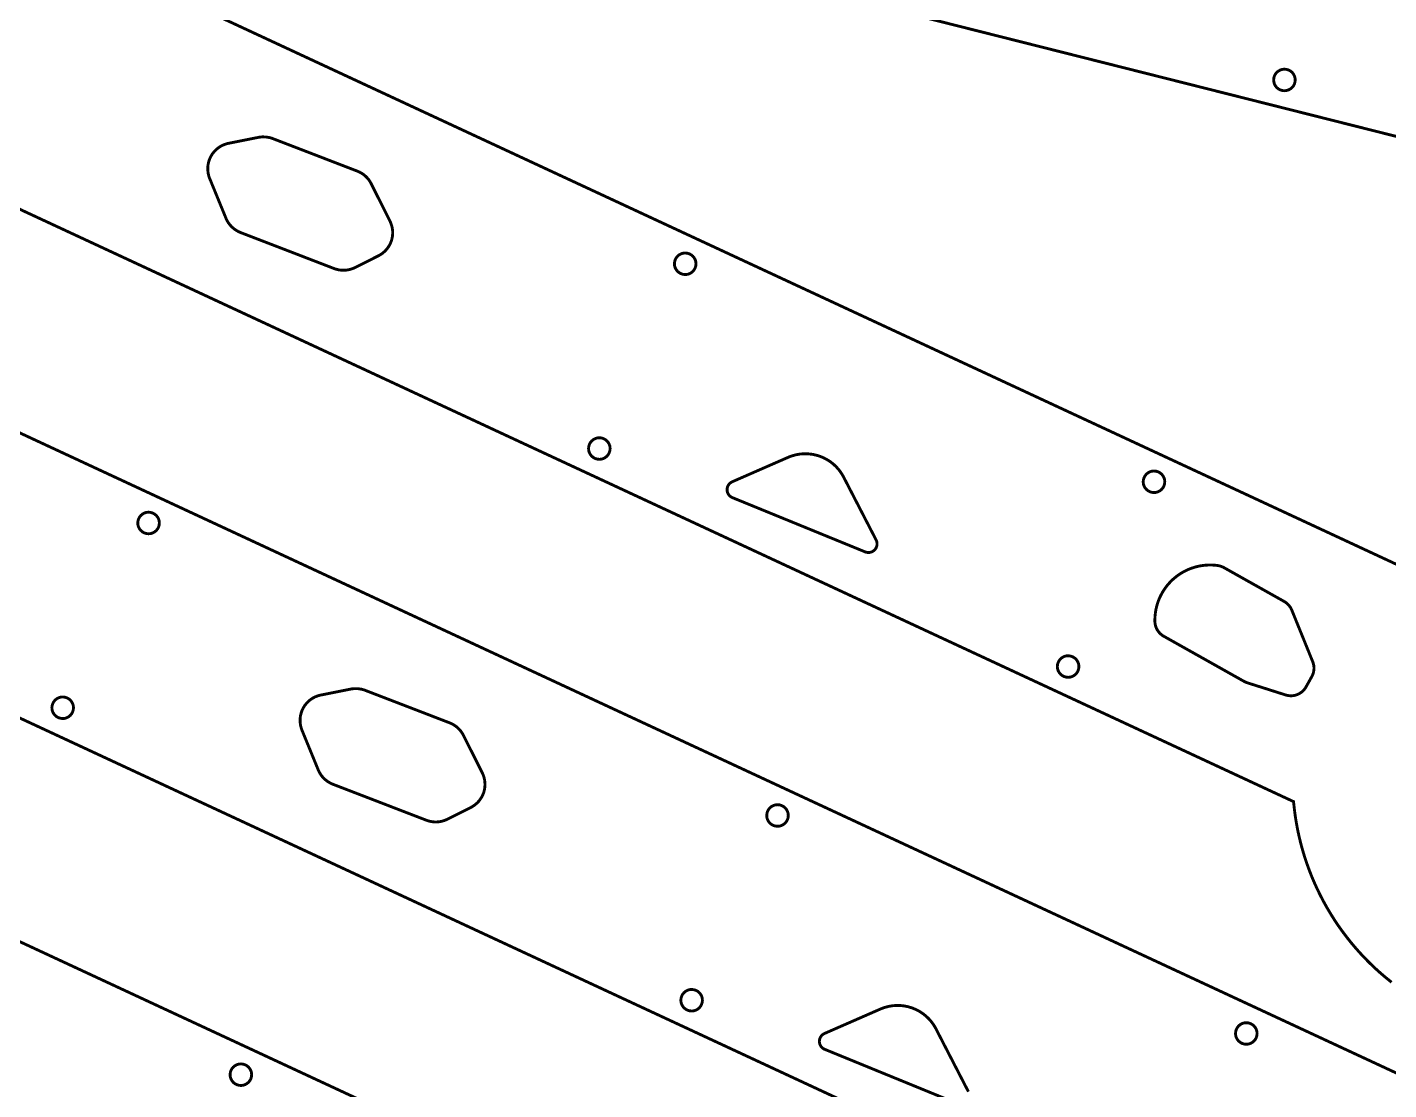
# Model space of a CAD drawing. Extents: x 0 to 529, y 0 to 485.
# Drawn here: x 246.6 to 404.7, y 212.7 to 336 of the extents above; entities that cross this region are included whole.
import ezdxf

# ---------------------------------------------------------------- set-up
doc = ezdxf.new("R2010")
doc.units = 0
doc.layers.get('0').update_dxf_attribs({"linetype": 'CONTINUOUS'})

msp = doc.modelspace()

# ---------------------------------------------------------------- linework, layer by layer
at = {"color": 0, "const_width": 0.3333}
for points in [[(149.933, 392.485), (406.253, 273.318)], [(404.978, 225.156), (404.335, 225.674), (403.708, 226.208), (403.099, 226.758), (402.504, 227.324), (401.928, 227.904), (401.368, 228.499), (400.825, 229.108), (400.299, 229.731), (399.792, 230.367), (399.301, 231.015), (398.829, 231.678), (398.376, 232.351), (397.942, 233.037), (397.525, 233.735), (397.128, 234.442), (396.75, 235.161), (396.392, 235.89), (396.053, 236.629), (395.733, 237.376), (395.435, 238.133), (395.157, 238.9), (394.899, 239.674), (394.661, 240.456), (394.446, 241.244), (394.251, 242.042), (394.078, 242.844), (393.926, 243.654), (393.797, 244.468), (393.69, 245.289), (393.624, 245.908), (393.606, 246.115), (136.807, 365.503)], [(436.075, 315.6), (278.496, 355.299)], [(160.647, 328.472), (416.967, 209.307)], [(404.318, 182.103), (147.521, 301.49)], [(171.36, 264.46), (473.908, 123.802)], [(355.865, 212.461), (352.094, 219.761), (352.094, 219.761), (352.039, 219.869), (351.85, 220.183), (351.569, 220.575), (351.258, 220.932), (350.917, 221.254), (350.55, 221.542), (350.161, 221.792), (349.751, 222.004), (349.325, 222.178), (348.883, 222.313), (348.432, 222.406), (347.971, 222.457), (347.506, 222.465), (347.037, 222.429), (346.571, 222.349), (346.107, 222.221), (345.763, 222.096), (345.65, 222.047), (339.169, 219.215), (339.135, 219.2), (339.037, 219.146), (338.919, 219.058), (338.817, 218.957), (338.729, 218.842), (338.66, 218.714), (338.61, 218.579), (338.579, 218.435), (338.569, 218.324), (338.569, 218.286), (338.569, 218.25), (338.582, 218.138), (338.617, 217.996), (338.671, 217.861), (338.743, 217.736), (338.832, 217.622), (338.938, 217.524), (339.058, 217.439), (339.157, 217.388), (339.192, 217.374), (354.599, 211.076)]]:
    msp.add_lwpolyline(points, dxfattribs=at)
at = {"color": 0}
for points in [[(149.933, 392.485), (406.253, 273.319)], [(404.978, 225.156), (404.335, 225.674), (403.708, 226.208), (403.099, 226.758), (402.504, 227.324), (401.928, 227.904), (401.368, 228.499), (400.825, 229.108), (400.3, 229.731), (399.792, 230.367), (399.301, 231.015), (398.829, 231.678), (398.376, 232.351), (397.942, 233.037), (397.525, 233.735), (397.128, 234.442), (396.75, 235.161), (396.392, 235.89), (396.053, 236.629), (395.733, 237.376), (395.435, 238.133), (395.157, 238.9), (394.899, 239.674), (394.661, 240.456), (394.446, 241.244), (394.251, 242.042), (394.078, 242.844), (393.926, 243.654), (393.797, 244.469), (393.69, 245.289), (393.624, 245.908), (393.606, 246.115), (136.807, 365.503)], [(436.075, 315.6), (278.496, 355.299)], [(160.647, 328.472), (416.967, 209.307)], [(404.319, 182.103), (147.521, 301.49)], [(171.36, 264.46), (473.908, 123.802)], [(355.865, 212.461), (352.094, 219.761), (352.094, 219.761), (352.039, 219.869), (351.85, 220.183), (351.569, 220.575), (351.258, 220.932), (350.917, 221.254), (350.55, 221.542), (350.161, 221.792), (349.751, 222.004), (349.325, 222.178), (348.883, 222.313), (348.432, 222.406), (347.972, 222.457), (347.506, 222.465), (347.039, 222.429), (346.571, 222.349), (346.107, 222.221), (345.763, 222.096), (345.65, 222.047), (339.169, 219.215), (339.135, 219.2), (339.037, 219.146), (338.919, 219.058), (338.817, 218.957), (338.729, 218.842), (338.66, 218.714), (338.61, 218.579), (338.579, 218.435), (338.569, 218.324), (338.569, 218.286), (338.571, 218.25), (338.582, 218.139), (338.617, 217.996), (338.671, 217.861), (338.743, 217.736), (338.832, 217.624), (338.938, 217.524), (339.058, 217.439), (339.157, 217.388), (339.192, 217.374), (354.599, 211.078)]]:
    msp.add_lwpolyline(points, dxfattribs=at)
at = {"color": 0, "const_width": 0.3333}
for points in [[(391.66, 328.963), (391.615, 329.007), (391.5, 329.158), (391.386, 329.376), (391.317, 329.608), (391.294, 329.846), (391.317, 330.085), (391.386, 330.317), (391.5, 330.535), (391.615, 330.686), (391.66, 330.731), (391.704, 330.775), (391.856, 330.89), (392.074, 331.004), (392.306, 331.074), (392.544, 331.096), (392.782, 331.074), (393.014, 331.004), (393.232, 330.89), (393.383, 330.775), (393.428, 330.731), (393.472, 330.686), (393.588, 330.535), (393.703, 330.317), (393.771, 330.085), (393.794, 329.846), (393.771, 329.608), (393.703, 329.376), (393.588, 329.158), (393.472, 329.007), (393.428, 328.963), (393.383, 328.918), (393.232, 328.803), (393.014, 328.688), (392.782, 328.619), (392.544, 328.596), (392.306, 328.619), (392.074, 328.688), (391.856, 328.803), (391.704, 328.918), (391.66, 328.963)], [(287.392, 309.444), (287.458, 309.478), (287.65, 309.59), (287.89, 309.761), (288.112, 309.951), (288.315, 310.164), (288.496, 310.394), (288.653, 310.642), (288.786, 310.904), (288.871, 311.111), (288.893, 311.182), (288.917, 311.251), (288.974, 311.468), (289.024, 311.758), (289.046, 312.05), (289.039, 312.343), (289.003, 312.633), (288.939, 312.919), (288.847, 313.2), (288.761, 313.406), (288.728, 313.472), (286.55, 317.811), (286.519, 317.874), (286.414, 318.054), (286.257, 318.282), (286.079, 318.494), (285.885, 318.689), (285.672, 318.864), (285.444, 319.019), (285.201, 319.154), (285.011, 319.24), (284.947, 319.265), (275.133, 323.043), (275.035, 323.081), (274.728, 323.167), (274.313, 323.232), (273.89, 323.239), (273.574, 323.206), (273.471, 323.185), (269.997, 322.494), (269.915, 322.478), (269.674, 322.411), (269.364, 322.294), (269.072, 322.144), (268.797, 321.964), (268.546, 321.754), (268.317, 321.518), (268.114, 321.256), (267.979, 321.044), (267.939, 320.971), (267.9, 320.897), (267.799, 320.668), (267.692, 320.356), (267.622, 320.033), (267.586, 319.707), (267.588, 319.379), (267.625, 319.053), (267.697, 318.731), (267.775, 318.492), (267.807, 318.414), (269.696, 313.806), (269.725, 313.735), (269.826, 313.526), (269.985, 313.265), (270.168, 313.022), (270.374, 312.799), (270.6, 312.599), (270.847, 312.421), (271.112, 312.268), (271.322, 312.171), (271.394, 312.143), (282.253, 307.964), (282.326, 307.936), (282.553, 307.867), (282.858, 307.801), (283.167, 307.768), (283.476, 307.768), (283.785, 307.799), (284.089, 307.861), (284.388, 307.956), (284.606, 308.047), (284.676, 308.082), (287.392, 309.444)], [(322.753, 309.744), (322.815, 309.757), (323.006, 309.768), (323.25, 309.743), (323.481, 309.671), (323.692, 309.558), (323.878, 309.406), (324.032, 309.221), (324.149, 309.004), (324.211, 308.824), (324.224, 308.763), (324.235, 308.7), (324.247, 308.51), (324.222, 308.265), (324.15, 308.035), (324.036, 307.824), (323.885, 307.638), (323.699, 307.483), (323.483, 307.367), (323.303, 307.304), (323.24, 307.292), (323.179, 307.281), (322.989, 307.268), (322.744, 307.294), (322.514, 307.365), (322.303, 307.479), (322.117, 307.631), (321.963, 307.817), (321.844, 308.032), (321.783, 308.213), (321.771, 308.275), (321.758, 308.336), (321.747, 308.526), (321.772, 308.771), (321.844, 309.001), (321.958, 309.213), (322.11, 309.399), (322.294, 309.553), (322.511, 309.671), (322.692, 309.732), (322.753, 309.744)], [(312.787, 288.308), (312.849, 288.319), (313.039, 288.332), (313.283, 288.307), (313.514, 288.235), (313.725, 288.121), (313.911, 287.969), (314.065, 287.783), (314.183, 287.568), (314.244, 287.388), (314.257, 287.325), (314.269, 287.264), (314.281, 287.074), (314.256, 286.829), (314.183, 286.599), (314.071, 286.388), (313.918, 286.201), (313.733, 286.047), (313.517, 285.929), (313.336, 285.868), (313.275, 285.856), (313.213, 285.843), (313.022, 285.832), (312.778, 285.857), (312.547, 285.929), (312.336, 286.043), (312.15, 286.194), (311.996, 286.381), (311.879, 286.596), (311.817, 286.776), (311.806, 286.838), (311.793, 286.9), (311.781, 287.09), (311.807, 287.335), (311.878, 287.565), (311.992, 287.776), (312.143, 287.963), (312.329, 288.117), (312.544, 288.233), (312.725, 288.296), (312.787, 288.308)], [(341.382, 283.772), (341.325, 283.881), (341.136, 284.196), (340.857, 284.586), (340.544, 284.944), (340.204, 285.267), (339.838, 285.553), (339.447, 285.804), (339.037, 286.017), (338.611, 286.19), (338.171, 286.324), (337.718, 286.417), (337.258, 286.468), (336.793, 286.476), (336.325, 286.442), (335.858, 286.36), (335.394, 286.233), (335.049, 286.108), (334.938, 286.06), (328.456, 283.226), (328.422, 283.213), (328.324, 283.157), (328.206, 283.071), (328.103, 282.968), (328.017, 282.853), (327.947, 282.726), (327.896, 282.59), (327.865, 282.447), (327.856, 282.336), (327.857, 282.299), (327.857, 282.261), (327.869, 282.15), (327.903, 282.008), (327.957, 281.874), (328.029, 281.749), (328.119, 281.635), (328.225, 281.536), (328.344, 281.451), (328.444, 281.399), (328.478, 281.385), (343.886, 275.089), (343.921, 275.075), (344.033, 275.042), (344.183, 275.018), (344.335, 275.017), (344.483, 275.039), (344.626, 275.083), (344.763, 275.149), (344.889, 275.233), (344.975, 275.311), (345.001, 275.34), (345.028, 275.368), (345.097, 275.463), (345.172, 275.594), (345.225, 275.736), (345.256, 275.883), (345.264, 276.033), (345.25, 276.183), (345.213, 276.331), (345.169, 276.439), (345.153, 276.474), (341.382, 283.772)], [(377.161, 284.45), (377.222, 284.463), (377.412, 284.474), (377.657, 284.449), (377.888, 284.376), (378.099, 284.263), (378.285, 284.111), (378.439, 283.925), (378.557, 283.71), (378.618, 283.529), (378.631, 283.468), (378.643, 283.406), (378.654, 283.215), (378.629, 282.971), (378.557, 282.74), (378.444, 282.529), (378.292, 282.343), (378.107, 282.189), (377.89, 282.072), (377.71, 282.01), (377.649, 281.997), (377.586, 281.986), (377.396, 281.974), (377.153, 281.999), (376.921, 282.071), (376.71, 282.185), (376.525, 282.336), (376.369, 282.522), (376.253, 282.737), (376.19, 282.918), (376.179, 282.981), (376.167, 283.042), (376.154, 283.232), (376.181, 283.476), (376.251, 283.707), (376.365, 283.918), (376.517, 284.104), (376.703, 284.258), (376.918, 284.376), (377.099, 284.438), (377.161, 284.45)], [(260.469, 279.669), (260.531, 279.682), (260.721, 279.693), (260.965, 279.668), (261.196, 279.596), (261.407, 279.482), (261.593, 279.331), (261.747, 279.146), (261.865, 278.929), (261.926, 278.749), (261.939, 278.688), (261.951, 278.625), (261.964, 278.435), (261.938, 278.19), (261.867, 277.96), (261.753, 277.749), (261.601, 277.563), (261.415, 277.408), (261.199, 277.292), (261.019, 277.229), (260.957, 277.217), (260.896, 277.206), (260.706, 277.193), (260.461, 277.218), (260.231, 277.29), (260.018, 277.404), (259.833, 277.556), (259.678, 277.742), (259.561, 277.957), (259.5, 278.138), (259.487, 278.2), (259.475, 278.261), (259.463, 278.451), (259.489, 278.696), (259.56, 278.926), (259.674, 279.138), (259.825, 279.324), (260.011, 279.478), (260.228, 279.596), (260.407, 279.657), (260.469, 279.669)], [(387.861, 260.065), (387.89, 260.049), (388.043, 259.975), (388.203, 259.912), (388.235, 259.903), (392.693, 258.487), (392.735, 258.474), (392.864, 258.442), (393.035, 258.411), (393.206, 258.396), (393.376, 258.396), (393.544, 258.408), (393.711, 258.436), (393.874, 258.478), (394.032, 258.533), (394.186, 258.601), (394.333, 258.682), (394.474, 258.775), (394.607, 258.881), (394.731, 258.997), (394.844, 259.125), (394.949, 259.264), (395.021, 259.376), (395.042, 259.414), (395.718, 260.617), (395.746, 260.665), (395.817, 260.819), (395.893, 261.032), (395.943, 261.249), (395.969, 261.469), (395.972, 261.692), (395.949, 261.914), (395.9, 262.133), (395.849, 262.296), (395.828, 262.347), (393.397, 268.34), (393.365, 268.419), (393.244, 268.642), (393.044, 268.911), (392.803, 269.143), (392.596, 269.292), (392.524, 269.333), (385.515, 273.269), (385.461, 273.3), (385.176, 273.421), (384.876, 273.499), (384.815, 273.507), (384.728, 273.519), (384.465, 273.546), (384.115, 273.567), (383.767, 273.568), (383.419, 273.55), (383.075, 273.514), (382.733, 273.46), (382.396, 273.386), (382.063, 273.294), (381.735, 273.186), (381.414, 273.06), (381.1, 272.917), (380.793, 272.756), (380.494, 272.578), (380.204, 272.383), (379.925, 272.172), (379.721, 272.004), (379.656, 271.946), (379.589, 271.888), (379.399, 271.704), (379.157, 271.451), (378.931, 271.186), (378.719, 270.91), (378.525, 270.624), (378.346, 270.328), (378.183, 270.022), (378.037, 269.71), (377.91, 269.389), (377.799, 269.063), (377.704, 268.729), (377.629, 268.392), (377.571, 268.049), (377.532, 267.703), (377.513, 267.353), (377.508, 267.089), (377.511, 267), (377.513, 266.935), (377.535, 266.739), (377.592, 266.487), (377.679, 266.246), (377.797, 266.018), (377.943, 265.808), (378.115, 265.618), (378.311, 265.45), (378.474, 265.339), (378.531, 265.307), (387.861, 260.065)], [(367.194, 263.013), (367.257, 263.025), (367.447, 263.037), (367.692, 263.011), (367.922, 262.94), (368.133, 262.826), (368.319, 262.675), (368.474, 262.489), (368.59, 262.274), (368.653, 262.093), (368.664, 262.031), (368.676, 261.969), (368.689, 261.779), (368.662, 261.535), (368.592, 261.304), (368.478, 261.093), (368.326, 260.907), (368.14, 260.753), (367.925, 260.635), (367.744, 260.574), (367.682, 260.561), (367.621, 260.549), (367.431, 260.537), (367.186, 260.563), (366.956, 260.635), (366.744, 260.747), (366.558, 260.9), (366.404, 261.085), (366.286, 261.301), (366.225, 261.482), (366.213, 261.543), (366.2, 261.606), (366.189, 261.796), (366.214, 262.04), (366.286, 262.271), (366.399, 262.482), (366.551, 262.668), (366.736, 262.822), (366.953, 262.939), (367.133, 263.001), (367.194, 263.013)], [(298.104, 245.433), (298.171, 245.467), (298.362, 245.579), (298.604, 245.749), (298.826, 245.94), (299.028, 246.151), (299.208, 246.382), (299.367, 246.629), (299.499, 246.893), (299.583, 247.099), (299.607, 247.169), (299.631, 247.24), (299.686, 247.456), (299.736, 247.746), (299.758, 248.039), (299.751, 248.331), (299.717, 248.622), (299.653, 248.908), (299.561, 249.188), (299.474, 249.393), (299.44, 249.46), (297.264, 253.799), (297.232, 253.861), (297.126, 254.043), (296.969, 254.271), (296.793, 254.482), (296.597, 254.676), (296.385, 254.851), (296.157, 255.007), (295.915, 255.142), (295.725, 255.229), (295.66, 255.254), (285.846, 259.031), (285.747, 259.068), (285.442, 259.154), (285.025, 259.219), (284.604, 259.226), (284.287, 259.193), (284.183, 259.174), (280.711, 258.482), (280.629, 258.467), (280.388, 258.399), (280.078, 258.282), (279.785, 258.132), (279.511, 257.951), (279.258, 257.742), (279.029, 257.506), (278.826, 257.244), (278.692, 257.032), (278.653, 256.96), (278.614, 256.886), (278.511, 256.657), (278.406, 256.343), (278.335, 256.022), (278.3, 255.696), (278.3, 255.368), (278.338, 255.04), (278.411, 254.718), (278.489, 254.479), (278.519, 254.403), (280.408, 249.793), (280.438, 249.722), (280.54, 249.514), (280.697, 249.253), (280.881, 249.01), (281.086, 248.787), (281.314, 248.586), (281.561, 248.408), (281.825, 248.257), (282.035, 248.158), (282.107, 248.131), (292.967, 243.951), (293.039, 243.924), (293.265, 243.854), (293.571, 243.789), (293.881, 243.756), (294.19, 243.756), (294.499, 243.786), (294.803, 243.85), (295.1, 243.944), (295.318, 244.035), (295.389, 244.071), (298.104, 245.433)], [(250.503, 258.232), (250.565, 258.244), (250.756, 258.257), (251, 258.232), (251.231, 258.16), (251.442, 258.046), (251.628, 257.894), (251.782, 257.708), (251.899, 257.493), (251.961, 257.313), (251.974, 257.25), (251.985, 257.189), (251.997, 256.999), (251.972, 256.754), (251.9, 256.524), (251.786, 256.313), (251.635, 256.126), (251.449, 255.972), (251.233, 255.854), (251.053, 255.793), (250.99, 255.781), (250.929, 255.768), (250.739, 255.757), (250.494, 255.782), (250.264, 255.854), (250.053, 255.968), (249.867, 256.119), (249.713, 256.304), (249.594, 256.521), (249.533, 256.701), (249.521, 256.763), (249.508, 256.825), (249.497, 257.015), (249.522, 257.26), (249.594, 257.49), (249.708, 257.701), (249.86, 257.888), (250.046, 258.042), (250.261, 258.158), (250.442, 258.221), (250.503, 258.232)], [(333.467, 245.732), (333.528, 245.744), (333.718, 245.757), (333.963, 245.731), (334.193, 245.66), (334.404, 245.546), (334.59, 245.394), (334.744, 245.208), (334.862, 244.992), (334.924, 244.813), (334.936, 244.75), (334.949, 244.689), (334.96, 244.499), (334.935, 244.254), (334.862, 244.024), (334.75, 243.813), (334.597, 243.626), (334.412, 243.472), (334.196, 243.354), (334.015, 243.293), (333.954, 243.281), (333.892, 243.268), (333.701, 243.256), (333.457, 243.282), (333.226, 243.353), (333.015, 243.467), (332.831, 243.618), (332.675, 243.804), (332.558, 244.021), (332.496, 244.2), (332.485, 244.263), (332.472, 244.324), (332.46, 244.514), (332.486, 244.758), (332.557, 244.989), (332.671, 245.201), (332.822, 245.386), (333.008, 245.542), (333.224, 245.658), (333.404, 245.719), (333.467, 245.732)], [(323.5, 224.296), (323.563, 224.308), (323.753, 224.319), (323.996, 224.294), (324.228, 224.222), (324.439, 224.108), (324.624, 223.957), (324.779, 223.772), (324.896, 223.556), (324.958, 223.375), (324.969, 223.314), (324.982, 223.251), (324.994, 223.061), (324.968, 222.817), (324.897, 222.586), (324.783, 222.375), (324.632, 222.189), (324.446, 222.035), (324.231, 221.918), (324.05, 221.856), (323.987, 221.843), (323.926, 221.832), (323.736, 221.819), (323.492, 221.846), (323.261, 221.917), (323.05, 222.031), (322.864, 222.182), (322.71, 222.368), (322.592, 222.583), (322.531, 222.764), (322.518, 222.826), (322.506, 222.888), (322.494, 223.078), (322.519, 223.322), (322.592, 223.553), (322.704, 223.764), (322.857, 223.95), (323.042, 224.104), (323.258, 224.222), (323.439, 224.283), (323.5, 224.296)], [(387.874, 220.438), (387.936, 220.45), (388.126, 220.462), (388.371, 220.436), (388.601, 220.364), (388.813, 220.251), (388.999, 220.1), (389.153, 219.914), (389.269, 219.697), (389.332, 219.517), (389.344, 219.456), (389.356, 219.393), (389.368, 219.203), (389.342, 218.96), (389.271, 218.728), (389.157, 218.517), (389.006, 218.332), (388.819, 218.176), (388.604, 218.06), (388.424, 217.999), (388.361, 217.986), (388.3, 217.974), (388.11, 217.961), (387.865, 217.987), (387.635, 218.058), (387.424, 218.172), (387.237, 218.324), (387.083, 218.51), (386.965, 218.725), (386.904, 218.906), (386.892, 218.968), (386.879, 219.029), (386.868, 219.219), (386.893, 219.464), (386.965, 219.694), (387.078, 219.906), (387.231, 220.092), (387.415, 220.246), (387.632, 220.364), (387.813, 220.425), (387.874, 220.438)], [(271.182, 215.657), (271.244, 215.669), (271.435, 215.682), (271.679, 215.656), (271.91, 215.585), (272.121, 215.471), (272.307, 215.319), (272.461, 215.133), (272.578, 214.917), (272.64, 214.737), (272.653, 214.675), (272.664, 214.614), (272.676, 214.424), (272.651, 214.179), (272.579, 213.949), (272.465, 213.736), (272.314, 213.551), (272.128, 213.396), (271.912, 213.279), (271.732, 213.218), (271.671, 213.206), (271.608, 213.193), (271.418, 213.181), (271.174, 213.207), (270.943, 213.278), (270.732, 213.392), (270.546, 213.543), (270.392, 213.729), (270.275, 213.946), (270.213, 214.125), (270.2, 214.188), (270.188, 214.249), (270.176, 214.439), (270.201, 214.683), (270.274, 214.914), (270.388, 215.125), (270.539, 215.311), (270.725, 215.465), (270.94, 215.583), (271.121, 215.644), (271.182, 215.657)]]:
    msp.add_lwpolyline(points, close=True, dxfattribs=at)
at = {"color": 0}
for points in [[(391.66, 328.963), (391.615, 329.007), (391.5, 329.158), (391.386, 329.376), (391.317, 329.608), (391.294, 329.846), (391.317, 330.085), (391.386, 330.317), (391.5, 330.535), (391.615, 330.686), (391.66, 330.731), (391.704, 330.775), (391.856, 330.89), (392.074, 331.004), (392.306, 331.074), (392.544, 331.096), (392.782, 331.074), (393.014, 331.004), (393.232, 330.89), (393.383, 330.775), (393.428, 330.731), (393.472, 330.686), (393.588, 330.535), (393.703, 330.317), (393.771, 330.085), (393.794, 329.846), (393.771, 329.608), (393.703, 329.376), (393.588, 329.158), (393.472, 329.007), (393.428, 328.963), (393.383, 328.918), (393.232, 328.803), (393.014, 328.688), (392.782, 328.619), (392.544, 328.596), (392.306, 328.619), (392.074, 328.688), (391.856, 328.803), (391.704, 328.918), (391.66, 328.963)], [(287.392, 309.444), (287.458, 309.478), (287.65, 309.592), (287.892, 309.761), (288.114, 309.953), (288.315, 310.164), (288.496, 310.394), (288.653, 310.642), (288.786, 310.904), (288.871, 311.111), (288.893, 311.182), (288.917, 311.251), (288.974, 311.468), (289.024, 311.758), (289.046, 312.05), (289.039, 312.343), (289.003, 312.633), (288.939, 312.919), (288.847, 313.2), (288.761, 313.406), (288.728, 313.472), (286.55, 317.811), (286.519, 317.874), (286.414, 318.054), (286.257, 318.282), (286.079, 318.494), (285.885, 318.689), (285.672, 318.864), (285.444, 319.019), (285.201, 319.154), (285.011, 319.24), (284.947, 319.265), (275.133, 323.043), (275.035, 323.081), (274.728, 323.167), (274.313, 323.232), (273.89, 323.239), (273.574, 323.206), (273.471, 323.185), (269.997, 322.494), (269.915, 322.478), (269.674, 322.411), (269.365, 322.294), (269.072, 322.144), (268.797, 321.964), (268.546, 321.754), (268.317, 321.518), (268.114, 321.257), (267.979, 321.044), (267.94, 320.971), (267.9, 320.897), (267.799, 320.668), (267.692, 320.356), (267.622, 320.033), (267.586, 319.708), (267.588, 319.379), (267.625, 319.053), (267.697, 318.731), (267.775, 318.492), (267.807, 318.414), (269.696, 313.806), (269.725, 313.735), (269.826, 313.526), (269.985, 313.265), (270.168, 313.022), (270.374, 312.799), (270.6, 312.599), (270.847, 312.421), (271.112, 312.268), (271.322, 312.171), (271.394, 312.143), (282.253, 307.964), (282.326, 307.936), (282.553, 307.867), (282.858, 307.801), (283.167, 307.768), (283.476, 307.768), (283.785, 307.799), (284.09, 307.861), (284.388, 307.956), (284.606, 308.047), (284.676, 308.082), (287.392, 309.444)], [(322.753, 309.744), (322.815, 309.757), (323.006, 309.768), (323.25, 309.743), (323.481, 309.671), (323.692, 309.558), (323.878, 309.406), (324.032, 309.221), (324.149, 309.004), (324.211, 308.824), (324.224, 308.763), (324.235, 308.7), (324.247, 308.51), (324.222, 308.267), (324.15, 308.035), (324.036, 307.824), (323.885, 307.639), (323.699, 307.483), (323.483, 307.367), (323.303, 307.304), (323.242, 307.293), (323.179, 307.281), (322.989, 307.268), (322.744, 307.294), (322.514, 307.365), (322.303, 307.479), (322.117, 307.631), (321.963, 307.817), (321.846, 308.032), (321.783, 308.213), (321.771, 308.275), (321.758, 308.336), (321.747, 308.526), (321.772, 308.771), (321.844, 309.001), (321.958, 309.213), (322.11, 309.399), (322.296, 309.553), (322.511, 309.671), (322.692, 309.732), (322.753, 309.744)], [(312.787, 288.308), (312.849, 288.321), (313.039, 288.332), (313.283, 288.307), (313.514, 288.235), (313.725, 288.121), (313.911, 287.969), (314.065, 287.783), (314.183, 287.568), (314.244, 287.388), (314.257, 287.326), (314.269, 287.264), (314.281, 287.074), (314.256, 286.829), (314.183, 286.599), (314.071, 286.388), (313.918, 286.201), (313.733, 286.047), (313.517, 285.931), (313.336, 285.868), (313.275, 285.856), (313.213, 285.843), (313.022, 285.832), (312.779, 285.857), (312.547, 285.929), (312.336, 286.043), (312.151, 286.194), (311.996, 286.381), (311.879, 286.596), (311.817, 286.776), (311.806, 286.838), (311.793, 286.9), (311.781, 287.09), (311.807, 287.335), (311.878, 287.565), (311.992, 287.776), (312.143, 287.963), (312.329, 288.117), (312.544, 288.233), (312.725, 288.296), (312.787, 288.308)], [(341.382, 283.772), (341.326, 283.882), (341.136, 284.196), (340.857, 284.586), (340.544, 284.944), (340.204, 285.267), (339.838, 285.554), (339.449, 285.804), (339.039, 286.017), (338.611, 286.19), (338.171, 286.324), (337.718, 286.418), (337.258, 286.468), (336.793, 286.476), (336.325, 286.442), (335.858, 286.36), (335.394, 286.233), (335.049, 286.108), (334.938, 286.06), (328.456, 283.228), (328.422, 283.213), (328.325, 283.157), (328.207, 283.071), (328.103, 282.968), (328.017, 282.853), (327.947, 282.726), (327.896, 282.59), (327.865, 282.447), (327.856, 282.336), (327.857, 282.299), (327.857, 282.261), (327.869, 282.15), (327.904, 282.008), (327.957, 281.874), (328.029, 281.749), (328.119, 281.635), (328.225, 281.536), (328.344, 281.451), (328.444, 281.399), (328.478, 281.385), (343.886, 275.089), (343.921, 275.075), (344.033, 275.042), (344.183, 275.018), (344.335, 275.018), (344.483, 275.039), (344.626, 275.083), (344.763, 275.149), (344.889, 275.233), (344.976, 275.311), (345.001, 275.34), (345.028, 275.368), (345.097, 275.463), (345.172, 275.596), (345.225, 275.736), (345.256, 275.883), (345.264, 276.033), (345.25, 276.183), (345.213, 276.331), (345.171, 276.439), (345.153, 276.474), (341.382, 283.772)], [(377.161, 284.45), (377.222, 284.463), (377.412, 284.474), (377.657, 284.449), (377.888, 284.376), (378.099, 284.263), (378.285, 284.111), (378.439, 283.926), (378.557, 283.71), (378.618, 283.529), (378.631, 283.468), (378.643, 283.406), (378.656, 283.215), (378.629, 282.971), (378.558, 282.74), (378.444, 282.529), (378.293, 282.343), (378.107, 282.189), (377.89, 282.072), (377.71, 282.01), (377.649, 281.997), (377.588, 281.986), (377.397, 281.974), (377.153, 281.999), (376.921, 282.071), (376.71, 282.185), (376.525, 282.336), (376.369, 282.522), (376.253, 282.737), (376.192, 282.918), (376.179, 282.981), (376.167, 283.042), (376.154, 283.232), (376.181, 283.476), (376.251, 283.707), (376.365, 283.918), (376.517, 284.104), (376.703, 284.258), (376.918, 284.376), (377.099, 284.438), (377.161, 284.45)], [(260.469, 279.669), (260.531, 279.682), (260.721, 279.693), (260.965, 279.668), (261.197, 279.596), (261.408, 279.483), (261.593, 279.331), (261.749, 279.146), (261.865, 278.929), (261.926, 278.749), (261.939, 278.688), (261.951, 278.625), (261.964, 278.435), (261.938, 278.19), (261.867, 277.96), (261.753, 277.749), (261.601, 277.563), (261.415, 277.408), (261.199, 277.292), (261.019, 277.229), (260.957, 277.217), (260.896, 277.206), (260.706, 277.193), (260.461, 277.219), (260.231, 277.29), (260.019, 277.404), (259.833, 277.556), (259.679, 277.742), (259.561, 277.957), (259.5, 278.138), (259.487, 278.2), (259.475, 278.261), (259.463, 278.451), (259.489, 278.696), (259.56, 278.926), (259.674, 279.138), (259.825, 279.324), (260.011, 279.478), (260.228, 279.596), (260.408, 279.657), (260.469, 279.669)], [(387.861, 260.065), (387.89, 260.049), (388.044, 259.975), (388.203, 259.914), (388.235, 259.903), (392.693, 258.487), (392.736, 258.475), (392.864, 258.442), (393.035, 258.411), (393.206, 258.396), (393.376, 258.396), (393.546, 258.408), (393.711, 258.438), (393.874, 258.479), (394.033, 258.533), (394.186, 258.601), (394.333, 258.682), (394.474, 258.775), (394.607, 258.881), (394.731, 258.997), (394.844, 259.125), (394.95, 259.265), (395.021, 259.376), (395.042, 259.414), (395.718, 260.617), (395.746, 260.665), (395.818, 260.821), (395.893, 261.032), (395.943, 261.249), (395.969, 261.469), (395.972, 261.692), (395.949, 261.914), (395.9, 262.133), (395.849, 262.296), (395.828, 262.347), (393.397, 268.342), (393.365, 268.419), (393.244, 268.642), (393.044, 268.911), (392.803, 269.143), (392.596, 269.292), (392.524, 269.333), (385.515, 273.271), (385.461, 273.3), (385.176, 273.421), (384.876, 273.499), (384.815, 273.507), (384.728, 273.519), (384.465, 273.547), (384.115, 273.567), (383.767, 273.568), (383.419, 273.55), (383.075, 273.514), (382.733, 273.46), (382.396, 273.386), (382.063, 273.296), (381.736, 273.186), (381.414, 273.06), (381.1, 272.917), (380.793, 272.756), (380.494, 272.578), (380.204, 272.383), (379.925, 272.174), (379.721, 272.004), (379.656, 271.946), (379.59, 271.888), (379.399, 271.704), (379.157, 271.451), (378.931, 271.186), (378.721, 270.91), (378.525, 270.624), (378.346, 270.328), (378.183, 270.022), (378.039, 269.71), (377.91, 269.389), (377.799, 269.063), (377.704, 268.731), (377.629, 268.392), (377.571, 268.049), (377.532, 267.703), (377.513, 267.353), (377.508, 267.089), (377.511, 267), (377.513, 266.935), (377.535, 266.74), (377.592, 266.487), (377.679, 266.246), (377.797, 266.019), (377.943, 265.808), (378.115, 265.618), (378.311, 265.45), (378.474, 265.339), (378.531, 265.307), (387.861, 260.065)], [(367.194, 263.013), (367.257, 263.025), (367.447, 263.037), (367.692, 263.013), (367.922, 262.94), (368.133, 262.826), (368.319, 262.675), (368.474, 262.489), (368.59, 262.274), (368.653, 262.093), (368.665, 262.031), (368.676, 261.969), (368.689, 261.779), (368.664, 261.535), (368.592, 261.304), (368.478, 261.093), (368.326, 260.907), (368.14, 260.753), (367.925, 260.635), (367.744, 260.574), (367.682, 260.561), (367.621, 260.549), (367.431, 260.537), (367.186, 260.563), (366.956, 260.635), (366.744, 260.747), (366.558, 260.9), (366.404, 261.085), (366.286, 261.301), (366.225, 261.482), (366.213, 261.543), (366.2, 261.606), (366.189, 261.796), (366.214, 262.04), (366.286, 262.271), (366.399, 262.482), (366.551, 262.668), (366.736, 262.822), (366.953, 262.939), (367.133, 263.001), (367.194, 263.013)], [(298.104, 245.433), (298.171, 245.467), (298.362, 245.579), (298.604, 245.749), (298.826, 245.94), (299.028, 246.151), (299.208, 246.382), (299.367, 246.629), (299.5, 246.893), (299.583, 247.099), (299.607, 247.169), (299.631, 247.24), (299.686, 247.456), (299.736, 247.746), (299.758, 248.039), (299.751, 248.331), (299.717, 248.622), (299.653, 248.908), (299.561, 249.188), (299.474, 249.393), (299.44, 249.46), (297.264, 253.799), (297.232, 253.861), (297.128, 254.043), (296.969, 254.271), (296.793, 254.482), (296.597, 254.676), (296.385, 254.851), (296.157, 255.007), (295.915, 255.142), (295.725, 255.229), (295.66, 255.254), (285.846, 259.031), (285.747, 259.068), (285.442, 259.154), (285.025, 259.219), (284.604, 259.226), (284.287, 259.193), (284.183, 259.174), (280.711, 258.482), (280.629, 258.467), (280.388, 258.399), (280.078, 258.282), (279.785, 258.132), (279.511, 257.951), (279.258, 257.742), (279.029, 257.506), (278.826, 257.244), (278.692, 257.032), (278.653, 256.96), (278.614, 256.886), (278.511, 256.657), (278.406, 256.343), (278.335, 256.022), (278.3, 255.696), (278.301, 255.368), (278.338, 255.04), (278.411, 254.718), (278.489, 254.479), (278.519, 254.403), (280.408, 249.793), (280.438, 249.722), (280.54, 249.515), (280.699, 249.253), (280.881, 249.01), (281.086, 248.787), (281.314, 248.586), (281.561, 248.408), (281.826, 248.257), (282.036, 248.158), (282.107, 248.131), (292.967, 243.951), (293.039, 243.924), (293.265, 243.854), (293.571, 243.789), (293.881, 243.757), (294.19, 243.756), (294.499, 243.786), (294.803, 243.85), (295.1, 243.944), (295.318, 244.035), (295.389, 244.071), (298.104, 245.433)], [(250.503, 258.233), (250.565, 258.244), (250.756, 258.257), (251, 258.232), (251.231, 258.16), (251.442, 258.046), (251.628, 257.894), (251.782, 257.708), (251.899, 257.493), (251.961, 257.313), (251.974, 257.25), (251.986, 257.189), (251.997, 256.999), (251.972, 256.754), (251.9, 256.524), (251.786, 256.313), (251.635, 256.126), (251.449, 255.972), (251.233, 255.854), (251.053, 255.793), (250.992, 255.781), (250.929, 255.768), (250.739, 255.757), (250.494, 255.782), (250.264, 255.854), (250.053, 255.968), (249.867, 256.119), (249.713, 256.304), (249.596, 256.521), (249.533, 256.701), (249.521, 256.763), (249.508, 256.825), (249.497, 257.015), (249.522, 257.26), (249.594, 257.49), (249.708, 257.701), (249.86, 257.888), (250.046, 258.042), (250.261, 258.158), (250.442, 258.221), (250.503, 258.233)], [(333.467, 245.732), (333.528, 245.744), (333.718, 245.757), (333.963, 245.731), (334.193, 245.66), (334.404, 245.546), (334.59, 245.394), (334.744, 245.208), (334.862, 244.992), (334.924, 244.813), (334.936, 244.75), (334.949, 244.689), (334.96, 244.499), (334.935, 244.254), (334.862, 244.024), (334.75, 243.813), (334.597, 243.626), (334.412, 243.472), (334.196, 243.354), (334.015, 243.293), (333.954, 243.281), (333.892, 243.268), (333.701, 243.256), (333.458, 243.282), (333.226, 243.353), (333.015, 243.467), (332.831, 243.618), (332.675, 243.804), (332.558, 244.021), (332.497, 244.201), (332.485, 244.263), (332.472, 244.324), (332.46, 244.514), (332.486, 244.758), (332.557, 244.99), (332.671, 245.201), (332.822, 245.386), (333.008, 245.542), (333.224, 245.658), (333.404, 245.719), (333.467, 245.732)], [(323.5, 224.296), (323.563, 224.308), (323.753, 224.319), (323.997, 224.294), (324.228, 224.222), (324.439, 224.11), (324.625, 223.957), (324.779, 223.772), (324.896, 223.556), (324.958, 223.375), (324.969, 223.314), (324.982, 223.251), (324.994, 223.061), (324.968, 222.817), (324.897, 222.586), (324.783, 222.375), (324.632, 222.189), (324.446, 222.035), (324.231, 221.918), (324.05, 221.856), (323.987, 221.844), (323.926, 221.832), (323.736, 221.819), (323.492, 221.846), (323.261, 221.917), (323.05, 222.031), (322.864, 222.182), (322.71, 222.368), (322.592, 222.583), (322.531, 222.764), (322.518, 222.826), (322.506, 222.888), (322.494, 223.078), (322.519, 223.322), (322.592, 223.553), (322.704, 223.764), (322.857, 223.95), (323.042, 224.104), (323.258, 224.222), (323.439, 224.283), (323.5, 224.296)], [(387.874, 220.438), (387.936, 220.45), (388.126, 220.462), (388.371, 220.436), (388.601, 220.365), (388.813, 220.251), (388.999, 220.1), (389.153, 219.914), (389.269, 219.697), (389.332, 219.518), (389.344, 219.456), (389.356, 219.394), (389.368, 219.204), (389.343, 218.96), (389.271, 218.728), (389.157, 218.517), (389.006, 218.332), (388.819, 218.176), (388.604, 218.06), (388.424, 217.999), (388.361, 217.986), (388.3, 217.974), (388.11, 217.961), (387.865, 217.987), (387.635, 218.058), (387.424, 218.172), (387.237, 218.324), (387.083, 218.51), (386.965, 218.726), (386.904, 218.906), (386.892, 218.968), (386.879, 219.029), (386.868, 219.219), (386.893, 219.464), (386.965, 219.694), (387.079, 219.906), (387.231, 220.092), (387.415, 220.246), (387.632, 220.364), (387.813, 220.425), (387.874, 220.438)], [(271.182, 215.657), (271.244, 215.669), (271.435, 215.682), (271.679, 215.656), (271.91, 215.585), (272.121, 215.471), (272.307, 215.319), (272.461, 215.133), (272.578, 214.917), (272.64, 214.737), (272.653, 214.675), (272.665, 214.614), (272.676, 214.424), (272.651, 214.179), (272.579, 213.949), (272.465, 213.736), (272.314, 213.551), (272.128, 213.397), (271.912, 213.279), (271.732, 213.218), (271.671, 213.206), (271.608, 213.193), (271.418, 213.181), (271.174, 213.207), (270.943, 213.278), (270.732, 213.392), (270.546, 213.543), (270.392, 213.729), (270.275, 213.946), (270.213, 214.125), (270.2, 214.188), (270.188, 214.249), (270.176, 214.439), (270.201, 214.683), (270.274, 214.914), (270.388, 215.126), (270.539, 215.311), (270.725, 215.465), (270.94, 215.583), (271.121, 215.644), (271.182, 215.657)]]:
    msp.add_lwpolyline(points, close=True, dxfattribs=at)

doc.saveas('drawing.dxf')
